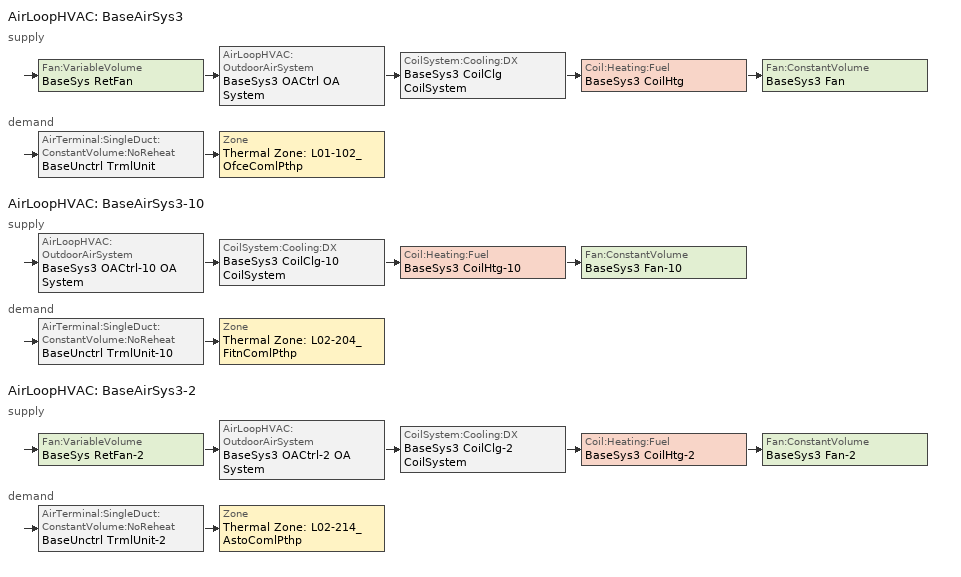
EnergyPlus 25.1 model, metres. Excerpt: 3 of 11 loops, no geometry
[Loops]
AirLoopHVAC 'BaseAirSys3'
 supply: Fan:VariableVolume 'BaseSys RetFan' > AirLoopHVAC:OutdoorAirSystem 'BaseSys3 OACtrl OA System' > CoilSystem:Cooling:DX 'BaseSys3 CoilClg CoilSystem' > Coil:Heating:Fuel 'BaseSys3 CoilHtg' > Fan:ConstantVolume 'BaseSys3 Fan'
 demand: AirTerminal:SingleDuct:ConstantVolume:NoReheat 'BaseUnctrl TrmlUnit' > Zone 'Thermal Zone: L01-102_OfceComlPthp'
AirLoopHVAC 'BaseAirSys3-10'
 supply: AirLoopHVAC:OutdoorAirSystem 'BaseSys3 OACtrl-10 OA System' > CoilSystem:Cooling:DX 'BaseSys3 CoilClg-10 CoilSystem' > Coil:Heating:Fuel 'BaseSys3 CoilHtg-10' > Fan:ConstantVolume 'BaseSys3 Fan-10'
 demand: AirTerminal:SingleDuct:ConstantVolume:NoReheat 'BaseUnctrl TrmlUnit-10' > Zone 'Thermal Zone: L02-204_FitnComlPthp'
AirLoopHVAC 'BaseAirSys3-2'
 supply: Fan:VariableVolume 'BaseSys RetFan-2' > AirLoopHVAC:OutdoorAirSystem 'BaseSys3 OACtrl-2 OA System' > CoilSystem:Cooling:DX 'BaseSys3 CoilClg-2 CoilSystem' > Coil:Heating:Fuel 'BaseSys3 CoilHtg-2' > Fan:ConstantVolume 'BaseSys3 Fan-2'
 demand: AirTerminal:SingleDuct:ConstantVolume:NoReheat 'BaseUnctrl TrmlUnit-2' > Zone 'Thermal Zone: L02-214_AstoComlPthp'
[ZoneControl:Thermostat] Temperature Difference Between Cutout And Setpoint {deltaC}=0
Name | Zone or ZoneList | Control Type Schedule | Control 1
Thermal Zone: L01-102_OfceComlPthp Thermostat | Thermal Zone: L01-102_OfceComlPthp | Thermal Zone: L01-102_OfceComlPthp Thermostat Schedule | Thermal Zone: L01-102_OfceComlPthp Thermostat
Thermal Zone: L02-204_FitnComlPthp Thermostat | Thermal Zone: L02-204_FitnComlPthp | Thermal Zone: L02-204_FitnComlPthp Thermostat Schedule | Thermal Zone: L02-204_FitnComlPthp Thermostat
Thermal Zone: L02-214_AstoComlPthp Thermostat | Thermal Zone: L02-214_AstoComlPthp | Thermal Zone: L02-214_AstoComlPthp Thermostat Schedule | Thermal Zone: L02-214_AstoComlPthp Thermostat
[ThermostatSetpoint:DualSetpoint] Heating Setpoint Temperature Schedule=GLBHHtgSetpt; Cooling Setpoint Temperature Schedule=NoClgSetpt
Thermal Zone: L01-102_OfceComlPthp Thermostat; Thermal Zone: L02-204_FitnComlPthp Thermostat; Thermal Zone: L02-214_AstoComlPthp Thermostat
[AirTerminal:SingleDuct:ConstantVolume:NoReheat] Availability Schedule=Always On Discrete
Name | Maximum Air Flow Rate {m3/s}
BaseUnctrl TrmlUnit | 0.491883
BaseUnctrl TrmlUnit-10 | 1.17232
BaseUnctrl TrmlUnit-2 | 0.172609
[Zone equipment]
Thermal Zone: L01-102_OfceComlPthp: BaseUnctrl TrmlUnit
Thermal Zone: L02-204_FitnComlPthp: BaseUnctrl TrmlUnit-10
Thermal Zone: L02-214_AstoComlPthp: BaseUnctrl TrmlUnit-2
[Sizing:Zone] Zone Cooling Design Supply Air Temperature Input Method=TemperatureDifference; Zone Cooling Design Supply Air Temperature {C}=14; Zone Cooling Design Supply Air Temperature Difference {deltaC}=11.1111; Zone Heating Design Supply Air Temperature Input Method=TemperatureDifference; Zone Heating Design Supply Air Temperature {C}=40; Zone Heating Design Supply Air Temperature Difference {deltaC}=11.1111; Zone Cooling Design Supply Air Humidity Ratio {kgWater/kgDryAir}=0.0085; Zone Heating Design Supply Air Humidity Ratio {kgWater/kgDryAir}=0.008; Zone Heating Sizing Factor=1; Zone Cooling Sizing Factor=1; Cooling Design Air Flow Method=DesignDay; Cooling Design Air Flow Rate {m3/s}=0; Cooling Minimum Air Flow per Zone Floor Area {m3/s-m2}=0; Cooling Minimum Air Flow {m3/s}=0; Cooling Minimum Air Flow Fraction=0; Heating Design Air Flow Method=DesignDay; Heating Design Air Flow Rate {m3/s}=0; Heating Maximum Air Flow per Zone Floor Area {m3/s-m2}=0; Heating Maximum Air Flow {m3/s}=0; Heating Maximum Air Flow Fraction=0; Account for Dedicated Outdoor Air System=No; Zone Load Sizing Method=Sensible Load Only No Latent Load; Zone Latent Cooling Design Supply Air Humidity Ratio Input Method=HumidityRatioDifference; Zone Cooling Design Supply Air Humidity Ratio Difference {kgWater/kgDryAir}=0.005; Zone Latent Heating Design Supply Air Humidity Ratio Input Method=HumidityRatioDifference; Zone Humidification Design Supply Air Humidity Ratio Difference {kgWater/kgDryAir}=0.005; Type of Space Sum to Use=Coincident
Name | Design Specification Outdoor Air Object
Thermal Zone: L01-102_OfceComlPthp | Thermal Zone: L01-102_OfceComlPthp Design Specification Outdoor Air
Thermal Zone: L02-204_FitnComlPthp | Thermal Zone: L02-204_FitnComlPthp Design Specification Outdoor Air
Thermal Zone: L02-214_AstoComlPthp | Thermal Zone: L02-214_AstoComlPthp Design Specification Outdoor Air
[DesignSpecification:OutdoorAir] Outdoor Air Method=Maximum; Outdoor Air Flow per Person {m3/s-person}=0; Outdoor Air Flow per Zone {m3/s}=0; Outdoor Air Flow Air Changes per Hour {1/hr}=0
Name | Outdoor Air Flow per Zone Floor Area {m3/s-m2}
Thermal Zone: L01-102_OfceComlPthp Design Specification Outdoor Air | 0.000492477
Thermal Zone: L02-204_FitnComlPthp Design Specification Outdoor Air | 0.00209492
Thermal Zone: L02-214_AstoComlPthp Design Specification Outdoor Air | 0.00125818
[AirLoopHVAC]
Name | Design Supply Air Flow Rate {m3/s} | Design Return Air Flow Fraction of Supply Air Flow
BaseAirSys3 | 0.491883 | 0.912601
BaseAirSys3-10 | 1.17232 | 1
BaseAirSys3-2 | 0.172609 | 0.9
[Sizing:System] Type of Load to Size On=Sensible; Design Outdoor Air Flow Rate {m3/s}=Autosize; Central Heating Maximum System Air Flow Ratio=1; Preheat Design Temperature {C}=10; Preheat Design Humidity Ratio {kgWater/kgDryAir}=0; Precool Design Temperature {C}=5.68434e-14; Precool Design Humidity Ratio {kgWater/kgDryAir}=0; Central Cooling Design Supply Air Temperature {C}=12.7778; Central Heating Design Supply Air Temperature {C}=32.2222; Type of Zone Sum to Use=NonCoincident; 100% Outdoor Air in Cooling=No; 100% Outdoor Air in Heating=No; Central Cooling Design Supply Air Humidity Ratio {kgWater/kgDryAir}=0.0085; Central Heating Design Supply Air Humidity Ratio {kgWater/kgDryAir}=0.008; Cooling Supply Air Flow Rate Method=DesignDay; Cooling Supply Air Flow Rate {m3/s}=0; Cooling Supply Air Flow Rate Per Floor Area {m3/s-m2}=0.00996765; Cooling Fraction of Autosized Cooling Supply Air Flow Rate=1; Cooling Supply Air Flow Rate Per Unit Cooling Capacity {m3/s-W}=3.94755e-05; Heating Supply Air Flow Rate Method=DesignDay; Heating Supply Air Flow Rate {m3/s}=0; Heating Supply Air Flow Rate Per Floor Area {m3/s-m2}=0.00996765; Heating Fraction of Autosized Heating Supply Air Flow Rate=1; Heating Fraction of Autosized Cooling Supply Air Flow Rate=1; Heating Supply Air Flow Rate Per Unit Heating Capacity {m3/s-W}=3.15882e-05; System Outdoor Air Method=ZoneSum; Zone Maximum Outdoor Air Fraction=1; Cooling Design Capacity Method=CoolingDesignCapacity; Cooling Design Capacity {W}=Autosize; Cooling Design Capacity Per Floor Area {W/m2}=234.7; Fraction of Autosized Cooling Design Capacity=1; Heating Design Capacity Method=HeatingDesignCapacity; Heating Design Capacity {W}=Autosize; Heating Design Capacity Per Floor Area {W/m2}=157; Fraction of Autosized Heating Design Capacity=1; Central Cooling Capacity Control Method=OnOff; Occupant Diversity=Autosize
BaseAirSys3; BaseAirSys3-10; BaseAirSys3-2
[AvailabilityManager:NightCycle] Applicability Schedule=Always On Discrete; Fan Schedule=GLBHHVAC; Control Type=CycleOnControlZone; Thermostat Tolerance {deltaC}=1.11111; Cycling Run Time Control Type=ThermostatWithMinimumRunTime; Cycling Run Time {s}=900
Name | Control Zone or Zone List
Availability Manager Night Cycle 1 | Thermal Zone: L01-102_OfceComlPthp
Availability Manager Night Cycle 10 | Thermal Zone: L02-204_FitnComlPthp
Availability Manager Night Cycle 2 | Thermal Zone: L02-214_AstoComlPthp
[Fan:VariableVolume] Availability Schedule=GLBHHVAC; Fan Total Efficiency=0.53625; Fan Power Minimum Flow Rate Input Method=FixedFlowRate; Fan Power Minimum Flow Fraction=0; Fan Power Minimum Air Flow Rate {m3/s}=0; Motor Efficiency=0.825; Motor In Airstream Fraction=1; Fan Power Coefficient 1=0.0013; Fan Power Coefficient 2=0.147; Fan Power Coefficient 3=0.9506; Fan Power Coefficient 4=-0.0998; Fan Power Coefficient 5=0
Name | Pressure Rise {Pa} | Maximum Flow Rate {m3/s}
BaseSys RetFan | 500.352 | 0.491883
BaseSys RetFan-2 | 449.317 | 0.172609
[SetpointManager:MixedAir] Control Variable=Temperature
Name | Setpoint Node or NodeList
BaseSys RetFan Outlet Node OS Default SPM | BaseSys RetFan Outlet Node
BaseSys3 OACtrl OA System Mixed Air Node OS Default SPM | BaseSys3 OACtrl OA System Mixed Air Node
BaseSys3 CoilClg Outlet Node OS Default SPM | BaseSys3 CoilClg Outlet Node
BaseSys3 CoilHtg Outlet Node OS Default SPM | BaseSys3 CoilHtg Outlet Node
BaseSys3 OACtrl-10 OA System Mixed Air Node OS Default SPM | BaseSys3 OACtrl-10 OA System Mixed Air Node
BaseSys3 CoilClg-10 Outlet Node OS Default SPM | BaseSys3 CoilClg-10 Outlet Node
BaseSys3 CoilHtg-10 Outlet Node OS Default SPM | BaseSys3 CoilHtg-10 Outlet Node
BaseSys RetFan-2 Outlet Node OS Default SPM | BaseSys RetFan-2 Outlet Node
BaseSys3 OACtrl-2 OA System Mixed Air Node OS Default SPM | BaseSys3 OACtrl-2 OA System Mixed Air Node
BaseSys3 CoilClg-2 Outlet Node OS Default SPM | BaseSys3 CoilClg-2 Outlet Node
BaseSys3 CoilHtg-2 Outlet Node OS Default SPM | BaseSys3 CoilHtg-2 Outlet Node
[Controller:OutdoorAir] Minimum Outdoor Air Flow Rate {m3/s}=0; Maximum Outdoor Air Flow Rate {m3/s}=Autosize; Economizer Control Type=FixedDryBulb; Economizer Control Action Type=ModulateFlow; Economizer Maximum Limit Dry-Bulb Temperature {C}=23.8889; Economizer Maximum Limit Enthalpy {J/kg}=116300; Lockout Type=NoLockout; Minimum Limit Type=FixedMinimum; High Humidity Control=No; High Humidity Outdoor Air Flow Ratio=1; Control High Indoor Humidity Based on Outdoor Humidity Ratio=Yes; Heat Recovery Bypass Control Type=BypassWhenWithinEconomizerLimits; Economizer Operation Staging=InterlockedWithMechanicalCooling
Name | Minimum Outdoor Air Schedule | Maximum Fraction of Outdoor Air Schedule | Mechanical Ventilation Controller
BaseSys3 OACtrl | BaseSys3 OACtrl Schedule | BaseSys3 OACtrl Max OA Schedule | BaseSys3 OACtrl Mech Vent Controller
BaseSys3 OACtrl-10 | BaseSys3 OACtrl-10 Schedule | BaseSys3 OACtrl-10 Max OA Schedule | BaseSys3 OACtrl-10 Mech Vent Controller
BaseSys3 OACtrl-2 | BaseSys3 OACtrl-2 Schedule | BaseSys3 OACtrl-2 Max OA Schedule | BaseSys3 OACtrl-2 Mech Vent Controller
[Controller:MechanicalVentilation] Demand Controlled Ventilation=No; System Outdoor Air Method=ZoneSum
Name | Availability Schedule | Zone or ZoneList Name 1 | Design Specification Outdoor Air Object Name 1
BaseSys3 OACtrl Mech Vent Controller | BaseSys3 OACtrl Schedule | Thermal Zone: L01-102_OfceComlPthp | Thermal Zone: L01-102_OfceComlPthp Design Specification Outdoor Air
BaseSys3 OACtrl-10 Mech Vent Controller | BaseSys3 OACtrl-10 Schedule | Thermal Zone: L02-204_FitnComlPthp | Thermal Zone: L02-204_FitnComlPthp Design Specification Outdoor Air
BaseSys3 OACtrl-2 Mech Vent Controller | BaseSys3 OACtrl-2 Schedule | Thermal Zone: L02-214_AstoComlPthp | Thermal Zone: L02-214_AstoComlPthp Design Specification Outdoor Air
[CoilSystem:Cooling:DX] Availability Schedule=Always On Discrete
Name | Cooling Coil
BaseSys3 CoilClg CoilSystem | BaseSys3 CoilClg
BaseSys3 CoilClg-10 CoilSystem | BaseSys3 CoilClg-10
BaseSys3 CoilClg-2 CoilSystem | BaseSys3 CoilClg-2
[Coil:Cooling:DX:SingleSpeed] Availability Schedule=Always On Discrete; Gross Rated Sensible Heat Ratio=Autosize; Gross Rated Cooling COP {W/W}=3; Rated Evaporator Fan Power Per Volume Flow Rate 2017 {W/(m3/s)}=773.3; Rated Evaporator Fan Power Per Volume Flow Rate 2023 {W/(m3/s)}=934.4; Total Cooling Capacity Function of Temperature Curve=CoilClgDXQRatio_fTwbToadbSI; Total Cooling Capacity Function of Flow Fraction Curve=CoilClgDXSnglQRatio_fCFMRatio; Energy Input Ratio Function of Temperature Curve=CoilClgDXStdSEER13EIR_fTwbToadbSI; Energy Input Ratio Function of Flow Fraction Curve=CoilClgDXSnglEIRRatio_fCFMRatio; Part Load Fraction Correlation Curve=CoilClgDXSEEREIRRatio_fQFrac; Minimum Outdoor Dry-Bulb Temperature for Compressor Operation {C}=-25; Nominal Time for Condensate Removal to Begin {s}=0; Ratio of Initial Moisture Evaporation Rate and Steady State Latent Capacity=0; Maximum Cycling Rate {cycles/hr}=0; Latent Capacity Time Constant {s}=0; Condenser Type=AirCooled; Evaporative Condenser Effectiveness=0.9; Evaporative Condenser Air Flow Rate {m3/s}=Autosize; Evaporative Condenser Pump Rated Power Consumption {W}=Autosize; Crankcase Heater Capacity {W}=0; Maximum Outdoor Dry-Bulb Temperature for Crankcase Heater Operation {C}=10; Basin Heater Capacity {W/K}=0; Basin Heater Setpoint Temperature {C}=2
Name | Gross Rated Total Cooling Capacity {W} | Rated Air Flow Rate {m3/s}
BaseSys3 CoilClg | 9901.17 | 0.491883
BaseSys3 CoilClg-10 | 24715.8 | 1.17232
BaseSys3 CoilClg-2 | 3505.69 | 0.172609
[Coil:Heating:Fuel] Availability Schedule=Always On Discrete; Fuel Type=NaturalGas; Burner Efficiency=0.800031; On Cycle Parasitic Electric Load {W}=0; Part Load Fraction Correlation Curve=CoilHtgFurnFIRRatio_fQRatio; Off Cycle Parasitic Fuel Load {W}=0
Name | Nominal Capacity {W}
BaseSys3 CoilHtg | 10072
BaseSys3 CoilHtg-10 | 28788.1
BaseSys3 CoilHtg-2 | 4409.69
[Fan:ConstantVolume] Availability Schedule=GLBHHVAC; Fan Total Efficiency=0.53625; Motor Efficiency=0.825; Motor In Airstream Fraction=1
Name | Pressure Rise {Pa} | Maximum Flow Rate {m3/s}
BaseSys3 Fan | 509.125 | 0.491883
BaseSys3 Fan-10 | 965.748 | 1.17232
BaseSys3 Fan-2 | 561.364 | 0.172609
[SetpointManager:SingleZone:Reheat] Control Variable=Temperature; Minimum Supply Air Temperature {C}=-99; Maximum Supply Air Temperature {C}=99
Name | Control Zone | Setpoint Node or NodeList
Setpoint Manager Single Zone Reheat 1 | Thermal Zone: L01-102_OfceComlPthp | BaseSys3 Fan Outlet Node
Setpoint Manager Single Zone Reheat 10 | Thermal Zone: L02-204_FitnComlPthp | BaseSys3 Fan-10 Outlet Node
Setpoint Manager Single Zone Reheat 2 | Thermal Zone: L02-214_AstoComlPthp | BaseSys3 Fan-2 Outlet Node
[Schedule:Year]
GLBHHtgSetpt: GLBHWinHtgSetptWk, 1, 1, 1, 15, GLBHSpFaHtgSetptWk, 1, 16, 6, 15, GLBHSumHtgSetptWk, 6, 16, 9, 15, GLBHSpFaHtgSetptWk, 9, 16, 11, 15, GLBHWinHtgSetptWk, 11, 16, 12, 31
NoClgSetpt: NoClgSetpt Wk, 1, 1, 12, 31
BaseSys3 OACtrl Schedule: BaseSys3 OACtrl Schedule Week 1, 1, 1, 1, 15, BaseSys3 OACtrl Schedule Week 2, 1, 16, 6, 15, BaseSys3 OACtrl Schedule Week 3, 6, 16, 9, 15, BaseSys3 OACtrl Schedule Week 4, 9, 16, 11, 15, BaseSys3 OACtrl Schedule Week 5, 11, 16, 12, 31
BaseSys3 OACtrl-10 Schedule: BaseSys3 OACtrl-10 Schedule Week 1, 1, 1, 1, 15, BaseSys3 OACtrl-10 Schedule Week 2, 1, 16, 6, 15, BaseSys3 OACtrl-10 Schedule Week 3, 6, 16, 9, 15, BaseSys3 OACtrl-10 Schedule Week 4, 9, 16, 11, 15, BaseSys3 OACtrl-10 Schedule Week 5, 11, 16, 12, 31
BaseSys3 OACtrl-2 Schedule: BaseSys3 OACtrl-2 Schedule Week 1, 1, 1, 1, 15, BaseSys3 OACtrl-2 Schedule Week 2, 1, 16, 6, 15, BaseSys3 OACtrl-2 Schedule Week 3, 6, 16, 9, 15, BaseSys3 OACtrl-2 Schedule Week 4, 9, 16, 11, 15, BaseSys3 OACtrl-2 Schedule Week 5, 11, 16, 12, 31
GLBHHVAC: GLBHWinHVACWk, 1, 1, 1, 15, GLBHSpFaHVACWk, 1, 16, 6, 15, GLBHSumHVACWk, 6, 16, 9, 15, GLBHSpFaHVACWk, 9, 16, 11, 15, GLBHWinHVACWk, 11, 16, 12, 31
BaseSys3 OACtrl Max OA Schedule: BaseSys3 OACtrl Max OA Schedule Week Rule - Jan1-Dec31, 1, 1, 12, 31
BaseSys3 OACtrl-10 Max OA Schedule: BaseSys3 OACtrl-10 Max OA Schedule Week Rule - Jan1-Dec31, 1, 1, 12, 31
BaseSys3 OACtrl-2 Max OA Schedule: BaseSys3 OACtrl-2 Max OA Schedule Week Rule - Jan1-Dec31, 1, 1, 12, 31
[Schedule:Week:Daily]
GLBHWinHtgSetptWk: GLBHWinHtgSetptSun, GLBHWinHtgSetptWD, GLBHWinHtgSetptWD, GLBHWinHtgSetptWD, GLBHWinHtgSetptWD, GLBHWinHtgSetptFri, GLBHWinHtgSetptSat, GLBHWinHtgSetptSun, OfficeHtgSetptWD, OfficeHtgSetptWD, GLBHWinHtgSetptSun, GLBHWinHtgSetptSun
GLBHSpFaHtgSetptWk: GLBHSpFaHtgSetptSun, GLBHSpFaHtgSetptWD, GLBHSpFaHtgSetptWD, GLBHSpFaHtgSetptWD, GLBHSpFaHtgSetptWD, GLBHSpFaHtgSetptFri, GLBHSpFaHtgSetptSat, GLBHSpFaHtgSetptSun, OfficeHtgSetptWD, OfficeHtgSetptWD, GLBHSpFaHtgSetptSun, GLBHSpFaHtgSetptSun
GLBHSumHtgSetptWk: GLBHSumHtgSetptSun, GLBHSumHtgSetptWD, GLBHSumHtgSetptWD, GLBHSumHtgSetptWD, GLBHSumHtgSetptWD, GLBHSumHtgSetptFri, GLBHSumHtgSetptSat, GLBHSumHtgSetptSun, OfficeHtgSetptWD, OfficeHtgSetptWD, GLBHSumHtgSetptSun, GLBHSumHtgSetptSun
NoClgSetpt Wk: NoClgSetpt Day, NoClgSetpt Day, NoClgSetpt Day, NoClgSetpt Day, NoClgSetpt Day, NoClgSetpt Day, NoClgSetpt Day, NoClgSetpt Day, OfficeClgSetptWD, OfficeClgSetptWD, NoClgSetpt Day, NoClgSetpt Day
BaseSys3 OACtrl Schedule Week 1: BaseSys3 OACtrl Schedule Week 1 Sunday, BaseSys3 OACtrl Schedule Week 1 Monday, BaseSys3 OACtrl Schedule Week 1 Tuesday, BaseSys3 OACtrl Schedule Week 1 Wednesday, BaseSys3 OACtrl Schedule Week 1 Thursday, BaseSys3 OACtrl Schedule Week 1 Friday, BaseSys3 OACtrl Schedule Week 1 Saturday, BaseSys3 OACtrl Schedule Week 1 Holiday, BaseSys3 OACtrl Schedule Week 1 Summer, BaseSys3 OACtrl Schedule Week 1 Winter, BaseSys3 OACtrl Schedule Week 1 Custom 1, BaseSys3 OACtrl Schedule Week 1 Custom 2
BaseSys3 OACtrl Schedule Week 2: BaseSys3 OACtrl Schedule Week 2 Sunday, BaseSys3 OACtrl Schedule Week 2 Monday, BaseSys3 OACtrl Schedule Week 2 Tuesday, BaseSys3 OACtrl Schedule Week 2 Wednesday, BaseSys3 OACtrl Schedule Week 2 Thursday, BaseSys3 OACtrl Schedule Week 2 Friday, BaseSys3 OACtrl Schedule Week 2 Saturday, BaseSys3 OACtrl Schedule Week 2 Holiday, BaseSys3 OACtrl Schedule Week 2 Summer, BaseSys3 OACtrl Schedule Week 2 Winter, BaseSys3 OACtrl Schedule Week 2 Custom 1, BaseSys3 OACtrl Schedule Week 2 Custom 2
BaseSys3 OACtrl Schedule Week 3: BaseSys3 OACtrl Schedule Week 3 Sunday, BaseSys3 OACtrl Schedule Week 3 Monday, BaseSys3 OACtrl Schedule Week 3 Tuesday, BaseSys3 OACtrl Schedule Week 3 Wednesday, BaseSys3 OACtrl Schedule Week 3 Thursday, BaseSys3 OACtrl Schedule Week 3 Friday, BaseSys3 OACtrl Schedule Week 3 Saturday, BaseSys3 OACtrl Schedule Week 3 Holiday, BaseSys3 OACtrl Schedule Week 3 Summer, BaseSys3 OACtrl Schedule Week 3 Winter, BaseSys3 OACtrl Schedule Week 3 Custom 1, BaseSys3 OACtrl Schedule Week 3 Custom 2
BaseSys3 OACtrl Schedule Week 4: BaseSys3 OACtrl Schedule Week 4 Sunday, BaseSys3 OACtrl Schedule Week 4 Monday, BaseSys3 OACtrl Schedule Week 4 Tuesday, BaseSys3 OACtrl Schedule Week 4 Wednesday, BaseSys3 OACtrl Schedule Week 4 Thursday, BaseSys3 OACtrl Schedule Week 4 Friday, BaseSys3 OACtrl Schedule Week 4 Saturday, BaseSys3 OACtrl Schedule Week 4 Holiday, BaseSys3 OACtrl Schedule Week 4 Summer, BaseSys3 OACtrl Schedule Week 4 Winter, BaseSys3 OACtrl Schedule Week 4 Custom 1, BaseSys3 OACtrl Schedule Week 4 Custom 2
BaseSys3 OACtrl Schedule Week 5: BaseSys3 OACtrl Schedule Week 5 Sunday, BaseSys3 OACtrl Schedule Week 5 Monday, BaseSys3 OACtrl Schedule Week 5 Tuesday, BaseSys3 OACtrl Schedule Week 5 Wednesday, BaseSys3 OACtrl Schedule Week 5 Thursday, BaseSys3 OACtrl Schedule Week 5 Friday, BaseSys3 OACtrl Schedule Week 5 Saturday, BaseSys3 OACtrl Schedule Week 5 Holiday, BaseSys3 OACtrl Schedule Week 5 Summer, BaseSys3 OACtrl Schedule Week 5 Winter, BaseSys3 OACtrl Schedule Week 5 Custom 1, BaseSys3 OACtrl Schedule Week 5 Custom 2
BaseSys3 OACtrl-10 Schedule Week 1: BaseSys3 OACtrl-10 Schedule Week 1 Sunday, BaseSys3 OACtrl-10 Schedule Week 1 Monday, BaseSys3 OACtrl-10 Schedule Week 1 Tuesday, BaseSys3 OACtrl-10 Schedule Week 1 Wednesday, BaseSys3 OACtrl-10 Schedule Week 1 Thursday, BaseSys3 OACtrl-10 Schedule Week 1 Friday, BaseSys3 OACtrl-10 Schedule Week 1 Saturday, BaseSys3 OACtrl-10 Schedule Week 1 Holiday, BaseSys3 OACtrl-10 Schedule Week 1 Summer, BaseSys3 OACtrl-10 Schedule Week 1 Winter, BaseSys3 OACtrl-10 Schedule Week 1 Custom 1, BaseSys3 OACtrl-10 Schedule Week 1 Custom 2
BaseSys3 OACtrl-10 Schedule Week 2: BaseSys3 OACtrl-10 Schedule Week 2 Sunday, BaseSys3 OACtrl-10 Schedule Week 2 Monday, BaseSys3 OACtrl-10 Schedule Week 2 Tuesday, BaseSys3 OACtrl-10 Schedule Week 2 Wednesday, BaseSys3 OACtrl-10 Schedule Week 2 Thursday, BaseSys3 OACtrl-10 Schedule Week 2 Friday, BaseSys3 OACtrl-10 Schedule Week 2 Saturday, BaseSys3 OACtrl-10 Schedule Week 2 Holiday, BaseSys3 OACtrl-10 Schedule Week 2 Summer, BaseSys3 OACtrl-10 Schedule Week 2 Winter, BaseSys3 OACtrl-10 Schedule Week 2 Custom 1, BaseSys3 OACtrl-10 Schedule Week 2 Custom 2
BaseSys3 OACtrl-10 Schedule Week 3: BaseSys3 OACtrl-10 Schedule Week 3 Sunday, BaseSys3 OACtrl-10 Schedule Week 3 Monday, BaseSys3 OACtrl-10 Schedule Week 3 Tuesday, BaseSys3 OACtrl-10 Schedule Week 3 Wednesday, BaseSys3 OACtrl-10 Schedule Week 3 Thursday, BaseSys3 OACtrl-10 Schedule Week 3 Friday, BaseSys3 OACtrl-10 Schedule Week 3 Saturday, BaseSys3 OACtrl-10 Schedule Week 3 Holiday, BaseSys3 OACtrl-10 Schedule Week 3 Summer, BaseSys3 OACtrl-10 Schedule Week 3 Winter, BaseSys3 OACtrl-10 Schedule Week 3 Custom 1, BaseSys3 OACtrl-10 Schedule Week 3 Custom 2
BaseSys3 OACtrl-10 Schedule Week 4: BaseSys3 OACtrl-10 Schedule Week 4 Sunday, BaseSys3 OACtrl-10 Schedule Week 4 Monday, BaseSys3 OACtrl-10 Schedule Week 4 Tuesday, BaseSys3 OACtrl-10 Schedule Week 4 Wednesday, BaseSys3 OACtrl-10 Schedule Week 4 Thursday, BaseSys3 OACtrl-10 Schedule Week 4 Friday, BaseSys3 OACtrl-10 Schedule Week 4 Saturday, BaseSys3 OACtrl-10 Schedule Week 4 Holiday, BaseSys3 OACtrl-10 Schedule Week 4 Summer, BaseSys3 OACtrl-10 Schedule Week 4 Winter, BaseSys3 OACtrl-10 Schedule Week 4 Custom 1, BaseSys3 OACtrl-10 Schedule Week 4 Custom 2
BaseSys3 OACtrl-10 Schedule Week 5: BaseSys3 OACtrl-10 Schedule Week 5 Sunday, BaseSys3 OACtrl-10 Schedule Week 5 Monday, BaseSys3 OACtrl-10 Schedule Week 5 Tuesday, BaseSys3 OACtrl-10 Schedule Week 5 Wednesday, BaseSys3 OACtrl-10 Schedule Week 5 Thursday, BaseSys3 OACtrl-10 Schedule Week 5 Friday, BaseSys3 OACtrl-10 Schedule Week 5 Saturday, BaseSys3 OACtrl-10 Schedule Week 5 Holiday, BaseSys3 OACtrl-10 Schedule Week 5 Summer, BaseSys3 OACtrl-10 Schedule Week 5 Winter, BaseSys3 OACtrl-10 Schedule Week 5 Custom 1, BaseSys3 OACtrl-10 Schedule Week 5 Custom 2
BaseSys3 OACtrl-2 Schedule Week 1: BaseSys3 OACtrl-2 Schedule Week 1 Sunday, BaseSys3 OACtrl-2 Schedule Week 1 Monday, BaseSys3 OACtrl-2 Schedule Week 1 Tuesday, BaseSys3 OACtrl-2 Schedule Week 1 Wednesday, BaseSys3 OACtrl-2 Schedule Week 1 Thursday, BaseSys3 OACtrl-2 Schedule Week 1 Friday, BaseSys3 OACtrl-2 Schedule Week 1 Saturday, BaseSys3 OACtrl-2 Schedule Week 1 Holiday, BaseSys3 OACtrl-2 Schedule Week 1 Summer, BaseSys3 OACtrl-2 Schedule Week 1 Winter, BaseSys3 OACtrl-2 Schedule Week 1 Custom 1, BaseSys3 OACtrl-2 Schedule Week 1 Custom 2
BaseSys3 OACtrl-2 Schedule Week 2: BaseSys3 OACtrl-2 Schedule Week 2 Sunday, BaseSys3 OACtrl-2 Schedule Week 2 Monday, BaseSys3 OACtrl-2 Schedule Week 2 Tuesday, BaseSys3 OACtrl-2 Schedule Week 2 Wednesday, BaseSys3 OACtrl-2 Schedule Week 2 Thursday, BaseSys3 OACtrl-2 Schedule Week 2 Friday, BaseSys3 OACtrl-2 Schedule Week 2 Saturday, BaseSys3 OACtrl-2 Schedule Week 2 Holiday, BaseSys3 OACtrl-2 Schedule Week 2 Summer, BaseSys3 OACtrl-2 Schedule Week 2 Winter, BaseSys3 OACtrl-2 Schedule Week 2 Custom 1, BaseSys3 OACtrl-2 Schedule Week 2 Custom 2
BaseSys3 OACtrl-2 Schedule Week 3: BaseSys3 OACtrl-2 Schedule Week 3 Sunday, BaseSys3 OACtrl-2 Schedule Week 3 Monday, BaseSys3 OACtrl-2 Schedule Week 3 Tuesday, BaseSys3 OACtrl-2 Schedule Week 3 Wednesday, BaseSys3 OACtrl-2 Schedule Week 3 Thursday, BaseSys3 OACtrl-2 Schedule Week 3 Friday, BaseSys3 OACtrl-2 Schedule Week 3 Saturday, BaseSys3 OACtrl-2 Schedule Week 3 Holiday, BaseSys3 OACtrl-2 Schedule Week 3 Summer, BaseSys3 OACtrl-2 Schedule Week 3 Winter, BaseSys3 OACtrl-2 Schedule Week 3 Custom 1, BaseSys3 OACtrl-2 Schedule Week 3 Custom 2
BaseSys3 OACtrl-2 Schedule Week 4: BaseSys3 OACtrl-2 Schedule Week 4 Sunday, BaseSys3 OACtrl-2 Schedule Week 4 Monday, BaseSys3 OACtrl-2 Schedule Week 4 Tuesday, BaseSys3 OACtrl-2 Schedule Week 4 Wednesday, BaseSys3 OACtrl-2 Schedule Week 4 Thursday, BaseSys3 OACtrl-2 Schedule Week 4 Friday, BaseSys3 OACtrl-2 Schedule Week 4 Saturday, BaseSys3 OACtrl-2 Schedule Week 4 Holiday, BaseSys3 OACtrl-2 Schedule Week 4 Summer, BaseSys3 OACtrl-2 Schedule Week 4 Winter, BaseSys3 OACtrl-2 Schedule Week 4 Custom 1, BaseSys3 OACtrl-2 Schedule Week 4 Custom 2
BaseSys3 OACtrl-2 Schedule Week 5: BaseSys3 OACtrl-2 Schedule Week 5 Sunday, BaseSys3 OACtrl-2 Schedule Week 5 Monday, BaseSys3 OACtrl-2 Schedule Week 5 Tuesday, BaseSys3 OACtrl-2 Schedule Week 5 Wednesday, BaseSys3 OACtrl-2 Schedule Week 5 Thursday, BaseSys3 OACtrl-2 Schedule Week 5 Friday, BaseSys3 OACtrl-2 Schedule Week 5 Saturday, BaseSys3 OACtrl-2 Schedule Week 5 Holiday, BaseSys3 OACtrl-2 Schedule Week 5 Summer, BaseSys3 OACtrl-2 Schedule Week 5 Winter, BaseSys3 OACtrl-2 Schedule Week 5 Custom 1, BaseSys3 OACtrl-2 Schedule Week 5 Custom 2
GLBHSpFaHVACWk: GLBHSpFaHVACSun, GLBHSpFaHVACWD, GLBHSpFaHVACWD, GLBHSpFaHVACWD, GLBHSpFaHVACWD, GLBHSpFaHVACFri, GLBHSpFaHVACSat, GLBHSpFaHVACSun, AllOnHVACAvailDay, AllOnHVACAvailDay, GLBHSpFaHVACSun, GLBHSpFaHVACSun
GLBHSumHVACWk: GLBHSumHVACSun, GLBHSumHVACWD, GLBHSumHVACWD, GLBHSumHVACWD, GLBHSumHVACWD, GLBHSumHVACFri, GLBHSumHVACSat, GLBHSumHVACSun, AllOnHVACAvailDay, AllOnHVACAvailDay, GLBHSumHVACSun, GLBHSumHVACSun
GLBHWinHVACWk: GLBHWinHVACSun, GLBHWinHVACWD, GLBHWinHVACWD, GLBHWinHVACWD, GLBHWinHVACWD, GLBHWinHVACFri, GLBHWinHVACSat, GLBHWinHVACSun, AllOnHVACAvailDay, AllOnHVACAvailDay, GLBHWinHVACSun, GLBHWinHVACSun
BaseSys3 OACtrl Max OA Schedule Week Rule - Jan1-Dec31: BaseSys3 OACtrl Max OA Schedule Day Schedule, BaseSys3 OACtrl Max OA Schedule Day Schedule, BaseSys3 OACtrl Max OA Schedule Day Schedule, BaseSys3 OACtrl Max OA Schedule Day Schedule, BaseSys3 OACtrl Max OA Schedule Day Schedule, BaseSys3 OACtrl Max OA Schedule Day Schedule, BaseSys3 OACtrl Max OA Schedule Day Schedule, BaseSys3 OACtrl Max OA Schedule Day Schedule, BaseSys3 OACtrl Max OA Schedule Day Schedule, BaseSys3 OACtrl Max OA Schedule Day Schedule, BaseSys3 OACtrl Max OA Schedule Day Schedule, BaseSys3 OACtrl Max OA Schedule Day Schedule
BaseSys3 OACtrl-10 Max OA Schedule Week Rule - Jan1-Dec31: BaseSys3 OACtrl-10 Max OA Schedule Day Schedule, BaseSys3 OACtrl-10 Max OA Schedule Day Schedule, BaseSys3 OACtrl-10 Max OA Schedule Day Schedule, BaseSys3 OACtrl-10 Max OA Schedule Day Schedule, BaseSys3 OACtrl-10 Max OA Schedule Day Schedule, BaseSys3 OACtrl-10 Max OA Schedule Day Schedule, BaseSys3 OACtrl-10 Max OA Schedule Day Schedule, BaseSys3 OACtrl-10 Max OA Schedule Day Schedule, BaseSys3 OACtrl-10 Max OA Schedule Day Schedule, BaseSys3 OACtrl-10 Max OA Schedule Day Schedule, BaseSys3 OACtrl-10 Max OA Schedule Day Schedule, BaseSys3 OACtrl-10 Max OA Schedule Day Schedule
BaseSys3 OACtrl-2 Max OA Schedule Week Rule - Jan1-Dec31: BaseSys3 OACtrl-2 Max OA Schedule Day Schedule, BaseSys3 OACtrl-2 Max OA Schedule Day Schedule, BaseSys3 OACtrl-2 Max OA Schedule Day Schedule, BaseSys3 OACtrl-2 Max OA Schedule Day Schedule, BaseSys3 OACtrl-2 Max OA Schedule Day Schedule, BaseSys3 OACtrl-2 Max OA Schedule Day Schedule, BaseSys3 OACtrl-2 Max OA Schedule Day Schedule, BaseSys3 OACtrl-2 Max OA Schedule Day Schedule, BaseSys3 OACtrl-2 Max OA Schedule Day Schedule, BaseSys3 OACtrl-2 Max OA Schedule Day Schedule, BaseSys3 OACtrl-2 Max OA Schedule Day Schedule, BaseSys3 OACtrl-2 Max OA Schedule Day Schedule
[Schedule:Day:Interval]
GLBHWinHtgSetptSun: No, 01:00, 15.5556, 02:00, 15.5556, 03:00, 15.5556, 04:00, 15.5556, 05:00, 15.5556, 06:00, 15.5556, 07:00, 15.5556, 08:00, 15.5556, 09:00, 15.5556, 10:00, 15.5556, 11:00, 15.5556, 12:00, 15.5556, 13:00, 15.5556, 14:00, 15.5556, 15:00, 15.5556, 16:00, 15.5556, 17:00, 15.5556, 18:00, 15.5556, 19:00, 15.5556, 20:00, 15.5556, 21:00, 15.5556, 22:00, 15.5556, 23:00, 15.5556, 24:00, 15.5556
GLBHWinHtgSetptWD; GLBHWinHtgSetptFri; GLBHWinHtgSetptSat: No, 01:00, 15.5556, 02:00, 15.5556, 03:00, 15.5556, 04:00, 15.5556, 05:00, 15.5556, 06:00, 15.5556, 07:00, 15.5556, 08:00, 15.5556, 09:00, 15.5556, 10:00, 15.5556, 11:00, 15.5556, 12:00, 15.5556, 13:00, 15.5556, 14:00, 21.1111, 15:00, 21.1111, 16:00, 21.1111, 17:00, 21.1111, 18:00, 21.1111, 19:00, 21.1111, 20:00, 21.1111, 21:00, 15.5556, 22:00, 15.5556, 23:00, 15.5556, 24:00, 15.5556
OfficeHtgSetptWD: No, 01:00, 15.5556, 02:00, 15.5556, 03:00, 15.5556, 04:00, 15.5556, 05:00, 15.5556, 06:00, 21.1111, 07:00, 21.1111, 08:00, 21.1111, 09:00, 21.1111, 10:00, 21.1111, 11:00, 21.1111, 12:00, 21.1111, 13:00, 21.1111, 14:00, 21.1111, 15:00, 21.1111, 16:00, 21.1111, 17:00, 21.1111, 18:00, 21.1111, 19:00, 21.1111, 20:00, 21.1111, 21:00, 21.1111, 22:00, 21.1111, 23:00, 21.1111, 24:00, 21.1111
GLBHSpFaHtgSetptSun; GLBHSpFaHtgSetptSat: No, 01:00, 15.5556, 02:00, 15.5556, 03:00, 15.5556, 04:00, 15.5556, 05:00, 15.5556, 06:00, 21.1111, 07:00, 21.1111, 08:00, 21.1111, 09:00, 21.1111, 10:00, 21.1111, 11:00, 21.1111, 12:00, 15.5556, 13:00, 15.5556, 14:00, 15.5556, 15:00, 15.5556, 16:00, 15.5556, 17:00, 15.5556, 18:00, 15.5556, 19:00, 15.5556, 20:00, 15.5556, 21:00, 15.5556, 22:00, 15.5556, 23:00, 15.5556, 24:00, 15.5556
GLBHSpFaHtgSetptWD; GLBHSpFaHtgSetptFri: No, 01:00, 15.5556, 02:00, 15.5556, 03:00, 15.5556, 04:00, 15.5556, 05:00, 21.1111, 06:00, 21.1111, 07:00, 21.1111, 08:00, 21.1111, 09:00, 21.1111, 10:00, 21.1111, 11:00, 21.1111, 12:00, 21.1111, 13:00, 21.1111, 14:00, 21.1111, 15:00, 21.1111, 16:00, 21.1111, 17:00, 21.1111, 18:00, 21.1111, 19:00, 21.1111, 20:00, 15.5556, 21:00, 15.5556, 22:00, 15.5556, 23:00, 15.5556, 24:00, 15.5556
GLBHSumHtgSetptSun; GLBHSumHtgSetptSat: No, 01:00, 15.5556, 02:00, 15.5556, 03:00, 15.5556, 04:00, 15.5556, 05:00, 15.5556, 06:00, 21.1111, 07:00, 21.1111, 08:00, 21.1111, 09:00, 21.1111, 10:00, 21.1111, 11:00, 21.1111, 12:00, 21.1111, 13:00, 21.1111, 14:00, 15.5556, 15:00, 15.5556, 16:00, 15.5556, 17:00, 15.5556, 18:00, 15.5556, 19:00, 15.5556, 20:00, 15.5556, 21:00, 15.5556, 22:00, 15.5556, 23:00, 15.5556, 24:00, 15.5556
GLBHSumHtgSetptWD: No, 01:00, 15.5556, 02:00, 15.5556, 03:00, 15.5556, 04:00, 15.5556, 05:00, 21.1111, 06:00, 21.1111, 07:00, 21.1111, 08:00, 21.1111, 09:00, 21.1111, 10:00, 21.1111, 11:00, 21.1111, 12:00, 21.1111, 13:00, 21.1111, 14:00, 21.1111, 15:00, 21.1111, 16:00, 21.1111, 17:00, 21.1111, 18:00, 21.1111, 19:00, 21.1111, 20:00, 21.1111, 21:00, 15.5556, 22:00, 15.5556, 23:00, 15.5556, 24:00, 15.5556
GLBHSumHtgSetptFri: No, 01:00, 15.5556, 02:00, 15.5556, 03:00, 15.5556, 04:00, 15.5556, 05:00, 21.1111, 06:00, 21.1111, 07:00, 21.1111, 08:00, 21.1111, 09:00, 21.1111, 10:00, 21.1111, 11:00, 21.1111, 12:00, 21.1111, 13:00, 21.1111, 14:00, 21.1111, 15:00, 21.1111, 16:00, 21.1111, 17:00, 21.1111, 18:00, 21.1111, 19:00, 15.5556, 20:00, 15.5556, 21:00, 15.5556, 22:00, 15.5556, 23:00, 15.5556, 24:00, 15.5556
NoClgSetpt Day: No, 01:00, 35, 02:00, 35, 03:00, 35, 04:00, 35, 05:00, 35, 06:00, 35, 07:00, 35, 08:00, 35, 09:00, 35, 10:00, 35, 11:00, 35, 12:00, 35, 13:00, 35, 14:00, 35, 15:00, 35, 16:00, 35, 17:00, 35, 18:00, 35, 19:00, 35, 20:00, 35, 21:00, 35, 22:00, 35, 23:00, 35, 24:00, 35
OfficeClgSetptWD: No, 01:00, 29.4444, 02:00, 29.4444, 03:00, 29.4444, 04:00, 29.4444, 05:00, 29.4444, 06:00, 23.8889, 07:00, 23.8889, 08:00, 23.8889, 09:00, 23.8889, 10:00, 23.8889, 11:00, 23.8889, 12:00, 23.8889, 13:00, 23.8889, 14:00, 23.8889, 15:00, 23.8889, 16:00, 23.8889, 17:00, 23.8889, 18:00, 23.8889, 19:00, 23.8889, 20:00, 23.8889, 21:00, 23.8889, 22:00, 23.8889, 23:00, 23.8889, 24:00, 23.8889
AllOnHVACAvailDay; BaseSys3 OACtrl Schedule Week 1 Summer; BaseSys3 OACtrl Schedule Week 1 Winter; BaseSys3 OACtrl Schedule Week 2 Summer; BaseSys3 OACtrl Schedule Week 2 Winter; BaseSys3 OACtrl Schedule Week 3 Summer; BaseSys3 OACtrl Schedule Week 3 Winter; BaseSys3 OACtrl Schedule Week 4 Summer; BaseSys3 OACtrl Schedule Week 4 Winter; BaseSys3 OACtrl Schedule Week 5 Summer; BaseSys3 OACtrl Schedule Week 5 Winter; BaseSys3 OACtrl-10 Schedule Week 1 Summer; BaseSys3 OACtrl-10 Schedule Week 1 Winter; BaseSys3 OACtrl-10 Schedule Week 2 Summer; BaseSys3 OACtrl-10 Schedule Week 2 Winter; BaseSys3 OACtrl-10 Schedule Week 3 Summer; BaseSys3 OACtrl-10 Schedule Week 3 Winter; BaseSys3 OACtrl-10 Schedule Week 4 Summer; BaseSys3 OACtrl-10 Schedule Week 4 Winter; BaseSys3 OACtrl-10 Schedule Week 5 Summer; BaseSys3 OACtrl-10 Schedule Week 5 Winter; BaseSys3 OACtrl-2 Schedule Week 1 Summer; BaseSys3 OACtrl-2 Schedule Week 1 Winter; BaseSys3 OACtrl-2 Schedule Week 2 Summer; BaseSys3 OACtrl-2 Schedule Week 2 Winter; BaseSys3 OACtrl-2 Schedule Week 3 Summer; BaseSys3 OACtrl-2 Schedule Week 3 Winter; BaseSys3 OACtrl-2 Schedule Week 4 Summer; BaseSys3 OACtrl-2 Schedule Week 4 Winter; BaseSys3 OACtrl-2 Schedule Week 5 Summer; BaseSys3 OACtrl-2 Schedule Week 5 Winter: No, 01:00, 1, 02:00, 1, 03:00, 1, 04:00, 1, 05:00, 1, 06:00, 1, 07:00, 1, 08:00, 1, 09:00, 1, 10:00, 1, 11:00, 1, 12:00, 1, 13:00, 1, 14:00, 1, 15:00, 1, 16:00, 1, 17:00, 1, 18:00, 1, 19:00, 1, 20:00, 1, 21:00, 1, 22:00, 1, 23:00, 1, 24:00, 1
BaseSys3 OACtrl Max OA Schedule Day Schedule; BaseSys3 OACtrl-2 Max OA Schedule Day Schedule: No, 24:00, 0.9
BaseSys3 OACtrl Schedule Week 1 Custom 1; BaseSys3 OACtrl Schedule Week 1 Custom 2; BaseSys3 OACtrl Schedule Week 1 Holiday; BaseSys3 OACtrl Schedule Week 1 Sunday; BaseSys3 OACtrl Schedule Week 5 Custom 1; BaseSys3 OACtrl Schedule Week 5 Custom 2; BaseSys3 OACtrl Schedule Week 5 Holiday; BaseSys3 OACtrl Schedule Week 5 Sunday; BaseSys3 OACtrl-10 Schedule Week 1 Custom 1; BaseSys3 OACtrl-10 Schedule Week 1 Custom 2; BaseSys3 OACtrl-10 Schedule Week 1 Holiday; BaseSys3 OACtrl-10 Schedule Week 1 Sunday; BaseSys3 OACtrl-10 Schedule Week 5 Custom 1; BaseSys3 OACtrl-10 Schedule Week 5 Custom 2; BaseSys3 OACtrl-10 Schedule Week 5 Holiday; BaseSys3 OACtrl-10 Schedule Week 5 Sunday; BaseSys3 OACtrl-2 Schedule Week 1 Custom 1; BaseSys3 OACtrl-2 Schedule Week 1 Custom 2; BaseSys3 OACtrl-2 Schedule Week 1 Holiday; BaseSys3 OACtrl-2 Schedule Week 1 Sunday; BaseSys3 OACtrl-2 Schedule Week 5 Custom 1; BaseSys3 OACtrl-2 Schedule Week 5 Custom 2; BaseSys3 OACtrl-2 Schedule Week 5 Holiday; BaseSys3 OACtrl-2 Schedule Week 5 Sunday; GLBHWinHVACSun: No, 01:00, 0, 02:00, 0, 03:00, 0, 04:00, 0, 05:00, 0, 06:00, 0, 07:00, 0, 08:00, 0, 09:00, 0, 10:00, 0, 11:00, 0, 12:00, 0, 13:00, 0, 14:00, 0, 15:00, 0, 16:00, 0, 17:00, 0, 18:00, 0, 19:00, 0, 20:00, 0, 21:00, 0, 22:00, 0, 23:00, 0, 24:00, 0
BaseSys3 OACtrl Schedule Week 1 Friday; BaseSys3 OACtrl Schedule Week 1 Monday; BaseSys3 OACtrl Schedule Week 1 Saturday; BaseSys3 OACtrl Schedule Week 1 Thursday; BaseSys3 OACtrl Schedule Week 1 Tuesday; BaseSys3 OACtrl Schedule Week 1 Wednesday; BaseSys3 OACtrl Schedule Week 5 Friday; BaseSys3 OACtrl Schedule Week 5 Monday; BaseSys3 OACtrl Schedule Week 5 Saturday; BaseSys3 OACtrl Schedule Week 5 Thursday; BaseSys3 OACtrl Schedule Week 5 Tuesday; BaseSys3 OACtrl Schedule Week 5 Wednesday; BaseSys3 OACtrl-10 Schedule Week 1 Friday; BaseSys3 OACtrl-10 Schedule Week 1 Monday; BaseSys3 OACtrl-10 Schedule Week 1 Saturday; BaseSys3 OACtrl-10 Schedule Week 1 Thursday; BaseSys3 OACtrl-10 Schedule Week 1 Tuesday; BaseSys3 OACtrl-10 Schedule Week 1 Wednesday; BaseSys3 OACtrl-10 Schedule Week 5 Friday; BaseSys3 OACtrl-10 Schedule Week 5 Monday; BaseSys3 OACtrl-10 Schedule Week 5 Saturday; BaseSys3 OACtrl-10 Schedule Week 5 Thursday; BaseSys3 OACtrl-10 Schedule Week 5 Tuesday; BaseSys3 OACtrl-10 Schedule Week 5 Wednesday; BaseSys3 OACtrl-2 Schedule Week 1 Friday; BaseSys3 OACtrl-2 Schedule Week 1 Monday; BaseSys3 OACtrl-2 Schedule Week 1 Saturday; BaseSys3 OACtrl-2 Schedule Week 1 Thursday; BaseSys3 OACtrl-2 Schedule Week 1 Tuesday; BaseSys3 OACtrl-2 Schedule Week 1 Wednesday; BaseSys3 OACtrl-2 Schedule Week 5 Friday; BaseSys3 OACtrl-2 Schedule Week 5 Monday; BaseSys3 OACtrl-2 Schedule Week 5 Saturday; BaseSys3 OACtrl-2 Schedule Week 5 Thursday; BaseSys3 OACtrl-2 Schedule Week 5 Tuesday; BaseSys3 OACtrl-2 Schedule Week 5 Wednesday; GLBHWinHVACFri; GLBHWinHVACSat; GLBHWinHVACWD: No, 01:00, 0, 02:00, 0, 03:00, 0, 04:00, 0, 05:00, 0, 06:00, 0, 07:00, 0, 08:00, 0, 09:00, 0, 10:00, 0, 11:00, 0, 12:00, 0, 13:00, 0, 14:00, 1, 15:00, 1, 16:00, 1, 17:00, 1, 18:00, 1, 19:00, 1, 20:00, 1, 21:00, 0, 22:00, 0, 23:00, 0, 24:00, 0
BaseSys3 OACtrl Schedule Week 2 Custom 1; BaseSys3 OACtrl Schedule Week 2 Custom 2; BaseSys3 OACtrl Schedule Week 2 Holiday; BaseSys3 OACtrl Schedule Week 2 Saturday; BaseSys3 OACtrl Schedule Week 2 Sunday; BaseSys3 OACtrl Schedule Week 4 Custom 1; BaseSys3 OACtrl Schedule Week 4 Custom 2; BaseSys3 OACtrl Schedule Week 4 Holiday; BaseSys3 OACtrl Schedule Week 4 Saturday; BaseSys3 OACtrl Schedule Week 4 Sunday; BaseSys3 OACtrl-10 Schedule Week 2 Custom 1; BaseSys3 OACtrl-10 Schedule Week 2 Custom 2; BaseSys3 OACtrl-10 Schedule Week 2 Holiday; BaseSys3 OACtrl-10 Schedule Week 2 Saturday; BaseSys3 OACtrl-10 Schedule Week 2 Sunday; BaseSys3 OACtrl-10 Schedule Week 4 Custom 1; BaseSys3 OACtrl-10 Schedule Week 4 Custom 2; BaseSys3 OACtrl-10 Schedule Week 4 Holiday; BaseSys3 OACtrl-10 Schedule Week 4 Saturday; BaseSys3 OACtrl-10 Schedule Week 4 Sunday; BaseSys3 OACtrl-2 Schedule Week 2 Custom 1; BaseSys3 OACtrl-2 Schedule Week 2 Custom 2; BaseSys3 OACtrl-2 Schedule Week 2 Holiday; BaseSys3 OACtrl-2 Schedule Week 2 Saturday; BaseSys3 OACtrl-2 Schedule Week 2 Sunday; BaseSys3 OACtrl-2 Schedule Week 4 Custom 1; BaseSys3 OACtrl-2 Schedule Week 4 Custom 2; BaseSys3 OACtrl-2 Schedule Week 4 Holiday; BaseSys3 OACtrl-2 Schedule Week 4 Saturday; BaseSys3 OACtrl-2 Schedule Week 4 Sunday; GLBHSpFaHVACSat; GLBHSpFaHVACSun: No, 01:00, 0, 02:00, 0, 03:00, 0, 04:00, 0, 05:00, 0, 06:00, 1, 07:00, 1, 08:00, 1, 09:00, 1, 10:00, 1, 11:00, 1, 12:00, 0, 13:00, 0, 14:00, 0, 15:00, 0, 16:00, 0, 17:00, 0, 18:00, 0, 19:00, 0, 20:00, 0, 21:00, 0, 22:00, 0, 23:00, 0, 24:00, 0
BaseSys3 OACtrl Schedule Week 2 Friday; BaseSys3 OACtrl Schedule Week 2 Monday; BaseSys3 OACtrl Schedule Week 2 Thursday; BaseSys3 OACtrl Schedule Week 2 Tuesday; BaseSys3 OACtrl Schedule Week 2 Wednesday; BaseSys3 OACtrl Schedule Week 4 Friday; BaseSys3 OACtrl Schedule Week 4 Monday; BaseSys3 OACtrl Schedule Week 4 Thursday; BaseSys3 OACtrl Schedule Week 4 Tuesday; BaseSys3 OACtrl Schedule Week 4 Wednesday; BaseSys3 OACtrl-10 Schedule Week 2 Friday; BaseSys3 OACtrl-10 Schedule Week 2 Monday; BaseSys3 OACtrl-10 Schedule Week 2 Thursday; BaseSys3 OACtrl-10 Schedule Week 2 Tuesday; BaseSys3 OACtrl-10 Schedule Week 2 Wednesday; BaseSys3 OACtrl-10 Schedule Week 4 Friday; BaseSys3 OACtrl-10 Schedule Week 4 Monday; BaseSys3 OACtrl-10 Schedule Week 4 Thursday; BaseSys3 OACtrl-10 Schedule Week 4 Tuesday; BaseSys3 OACtrl-10 Schedule Week 4 Wednesday; BaseSys3 OACtrl-2 Schedule Week 2 Friday; BaseSys3 OACtrl-2 Schedule Week 2 Monday; BaseSys3 OACtrl-2 Schedule Week 2 Thursday; BaseSys3 OACtrl-2 Schedule Week 2 Tuesday; BaseSys3 OACtrl-2 Schedule Week 2 Wednesday; BaseSys3 OACtrl-2 Schedule Week 4 Friday; BaseSys3 OACtrl-2 Schedule Week 4 Monday; BaseSys3 OACtrl-2 Schedule Week 4 Thursday; BaseSys3 OACtrl-2 Schedule Week 4 Tuesday; BaseSys3 OACtrl-2 Schedule Week 4 Wednesday; GLBHSpFaHVACFri; GLBHSpFaHVACWD: No, 01:00, 0, 02:00, 0, 03:00, 0, 04:00, 0, 05:00, 1, 06:00, 1, 07:00, 1, 08:00, 1, 09:00, 1, 10:00, 1, 11:00, 1, 12:00, 1, 13:00, 1, 14:00, 1, 15:00, 1, 16:00, 1, 17:00, 1, 18:00, 1, 19:00, 1, 20:00, 0, 21:00, 0, 22:00, 0, 23:00, 0, 24:00, 0
BaseSys3 OACtrl Schedule Week 3 Custom 1; BaseSys3 OACtrl Schedule Week 3 Custom 2; BaseSys3 OACtrl Schedule Week 3 Holiday; BaseSys3 OACtrl Schedule Week 3 Saturday; BaseSys3 OACtrl Schedule Week 3 Sunday; BaseSys3 OACtrl-10 Schedule Week 3 Custom 1; BaseSys3 OACtrl-10 Schedule Week 3 Custom 2; BaseSys3 OACtrl-10 Schedule Week 3 Holiday; BaseSys3 OACtrl-10 Schedule Week 3 Saturday; BaseSys3 OACtrl-10 Schedule Week 3 Sunday; BaseSys3 OACtrl-2 Schedule Week 3 Custom 1; BaseSys3 OACtrl-2 Schedule Week 3 Custom 2; BaseSys3 OACtrl-2 Schedule Week 3 Holiday; BaseSys3 OACtrl-2 Schedule Week 3 Saturday; BaseSys3 OACtrl-2 Schedule Week 3 Sunday; GLBHSumHVACSat; GLBHSumHVACSun: No, 01:00, 0, 02:00, 0, 03:00, 0, 04:00, 0, 05:00, 0, 06:00, 1, 07:00, 1, 08:00, 1, 09:00, 1, 10:00, 1, 11:00, 1, 12:00, 1, 13:00, 1, 14:00, 0, 15:00, 0, 16:00, 0, 17:00, 0, 18:00, 0, 19:00, 0, 20:00, 0, 21:00, 0, 22:00, 0, 23:00, 0, 24:00, 0
BaseSys3 OACtrl Schedule Week 3 Friday; BaseSys3 OACtrl-10 Schedule Week 3 Friday; BaseSys3 OACtrl-2 Schedule Week 3 Friday; GLBHSumHVACFri: No, 01:00, 0, 02:00, 0, 03:00, 0, 04:00, 0, 05:00, 1, 06:00, 1, 07:00, 1, 08:00, 1, 09:00, 1, 10:00, 1, 11:00, 1, 12:00, 1, 13:00, 1, 14:00, 1, 15:00, 1, 16:00, 1, 17:00, 1, 18:00, 1, 19:00, 0, 20:00, 0, 21:00, 0, 22:00, 0, 23:00, 0, 24:00, 0
BaseSys3 OACtrl Schedule Week 3 Monday; BaseSys3 OACtrl Schedule Week 3 Thursday; BaseSys3 OACtrl Schedule Week 3 Tuesday; BaseSys3 OACtrl Schedule Week 3 Wednesday; BaseSys3 OACtrl-10 Schedule Week 3 Monday; BaseSys3 OACtrl-10 Schedule Week 3 Thursday; BaseSys3 OACtrl-10 Schedule Week 3 Tuesday; BaseSys3 OACtrl-10 Schedule Week 3 Wednesday; BaseSys3 OACtrl-2 Schedule Week 3 Monday; BaseSys3 OACtrl-2 Schedule Week 3 Thursday; BaseSys3 OACtrl-2 Schedule Week 3 Tuesday; BaseSys3 OACtrl-2 Schedule Week 3 Wednesday; GLBHSumHVACWD: No, 01:00, 0, 02:00, 0, 03:00, 0, 04:00, 0, 05:00, 1, 06:00, 1, 07:00, 1, 08:00, 1, 09:00, 1, 10:00, 1, 11:00, 1, 12:00, 1, 13:00, 1, 14:00, 1, 15:00, 1, 16:00, 1, 17:00, 1, 18:00, 1, 19:00, 1, 20:00, 1, 21:00, 0, 22:00, 0, 23:00, 0, 24:00, 0
BaseSys3 OACtrl-10 Max OA Schedule Day Schedule: No, 24:00, 1
[Schedule:Compact]
Thermal Zone: L01-102_OfceComlPthp Thermostat Schedule; Thermal Zone: L02-204_FitnComlPthp Thermostat Schedule; Thermal Zone: L02-214_AstoComlPthp Thermostat Schedule: Through: 12/31, For: AllDays, Until: 24:00, 4
[Schedule:Constant]
Always On Discrete: Hourly Value=1
[Curve:Biquadratic]
CoilClgDXQRatio_fTwbToadbSI: Coefficient1 Constant=0.86779; Coefficient2 x=0.014245; Coefficient3 x**2=0.000554; Coefficient4 y=-0.007569; Coefficient5 y**2=3.2e-05; Coefficient6 x*y=-0.000191; Minimum Value of x {BasedOnField A2}=13.89; Maximum Value of x {BasedOnField A2}=25; Minimum Value of y {BasedOnField A3}=23.89; Maximum Value of y {BasedOnField A3}=46.11
[Curve:Quadratic]
Name | Coefficient1 Constant | Coefficient2 x | Coefficient3 x**2 | Minimum Value of x {BasedOnField A2} | Maximum Value of x {BasedOnField A2} | Minimum Curve Output {BasedOnField A3}
CoilClgDXSnglQRatio_fCFMRatio | 0.8 | 0.2 | 0 | 0 | 100 | 0.8
CoilClgDXSnglEIRRatio_fCFMRatio | 1.156 | -0.1816 | 0.0256 | 0 | 100
CoilHtgFurnFIRRatio_fQRatio | 0.01861 | 1.09421 | -0.112819 | 0.7 | 1
[Table:Lookup]
CoilClgDXStdSEER13EIR_fTwbToadbSI: CoilClgDXStdSEER13EIR_fTwbToadbSI_IndependentVariableList, DivisorOnly, 1, Dimensionless, 0.916875, 1.16301, 1.41138, 0.78414, 1, 1.21791, 0.690413, 0.884805, 1.08116
[Table:IndependentVariableList]
CoilClgDXStdSEER13EIR_fTwbToadbSI_IndependentVariableList: CoilClgDXStdSEER13EIR_fTwbToadbSI_IndependentVariable_0, CoilClgDXStdSEER13EIR_fTwbToadbSI_IndependentVariable_1
[Table:IndependentVariable]
CoilClgDXStdSEER13EIR_fTwbToadbSI_IndependentVariable_0: Cubic, Constant, 13.89, 25, Temperature, 13.89, 19.44, 25
CoilClgDXStdSEER13EIR_fTwbToadbSI_IndependentVariable_1: Cubic, Constant, 27.78, 43.33, Temperature, 27.78, 35, 43.33
[Curve:Cubic]
CoilClgDXSEEREIRRatio_fQFrac: Coefficient1 Constant=1; Coefficient2 x=0; Coefficient3 x**2=0; Coefficient4 x**3=0; Minimum Value of x {BasedOnField A2}=0.7; Maximum Value of x {BasedOnField A2}=1
